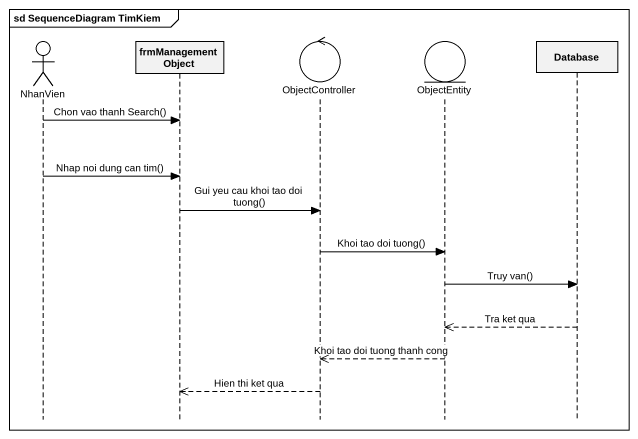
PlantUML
@startuml
mainframe sd SequenceDiagram TimKiem
hide footbox
actor NhanVien
participant frmManagementObject
control ObjectController
entity ObjectEntity
participant "Database" as Database_

NhanVien -> frmManagementObject : Chon vao thanh Search()
NhanVien -> frmManagementObject : Nhap noi dung can tim()
frmManagementObject -> ObjectController : Gui yeu cau khoi tao doi tuong()
ObjectController -> ObjectEntity : Khoi tao doi tuong()
ObjectEntity -> Database_ : Truy van()
Database_ -->> ObjectEntity : Tra ket qua
ObjectEntity -->> ObjectController : Khoi tao doi tuong thanh cong
ObjectController -->> frmManagementObject : Hien thi ket qua
@enduml
